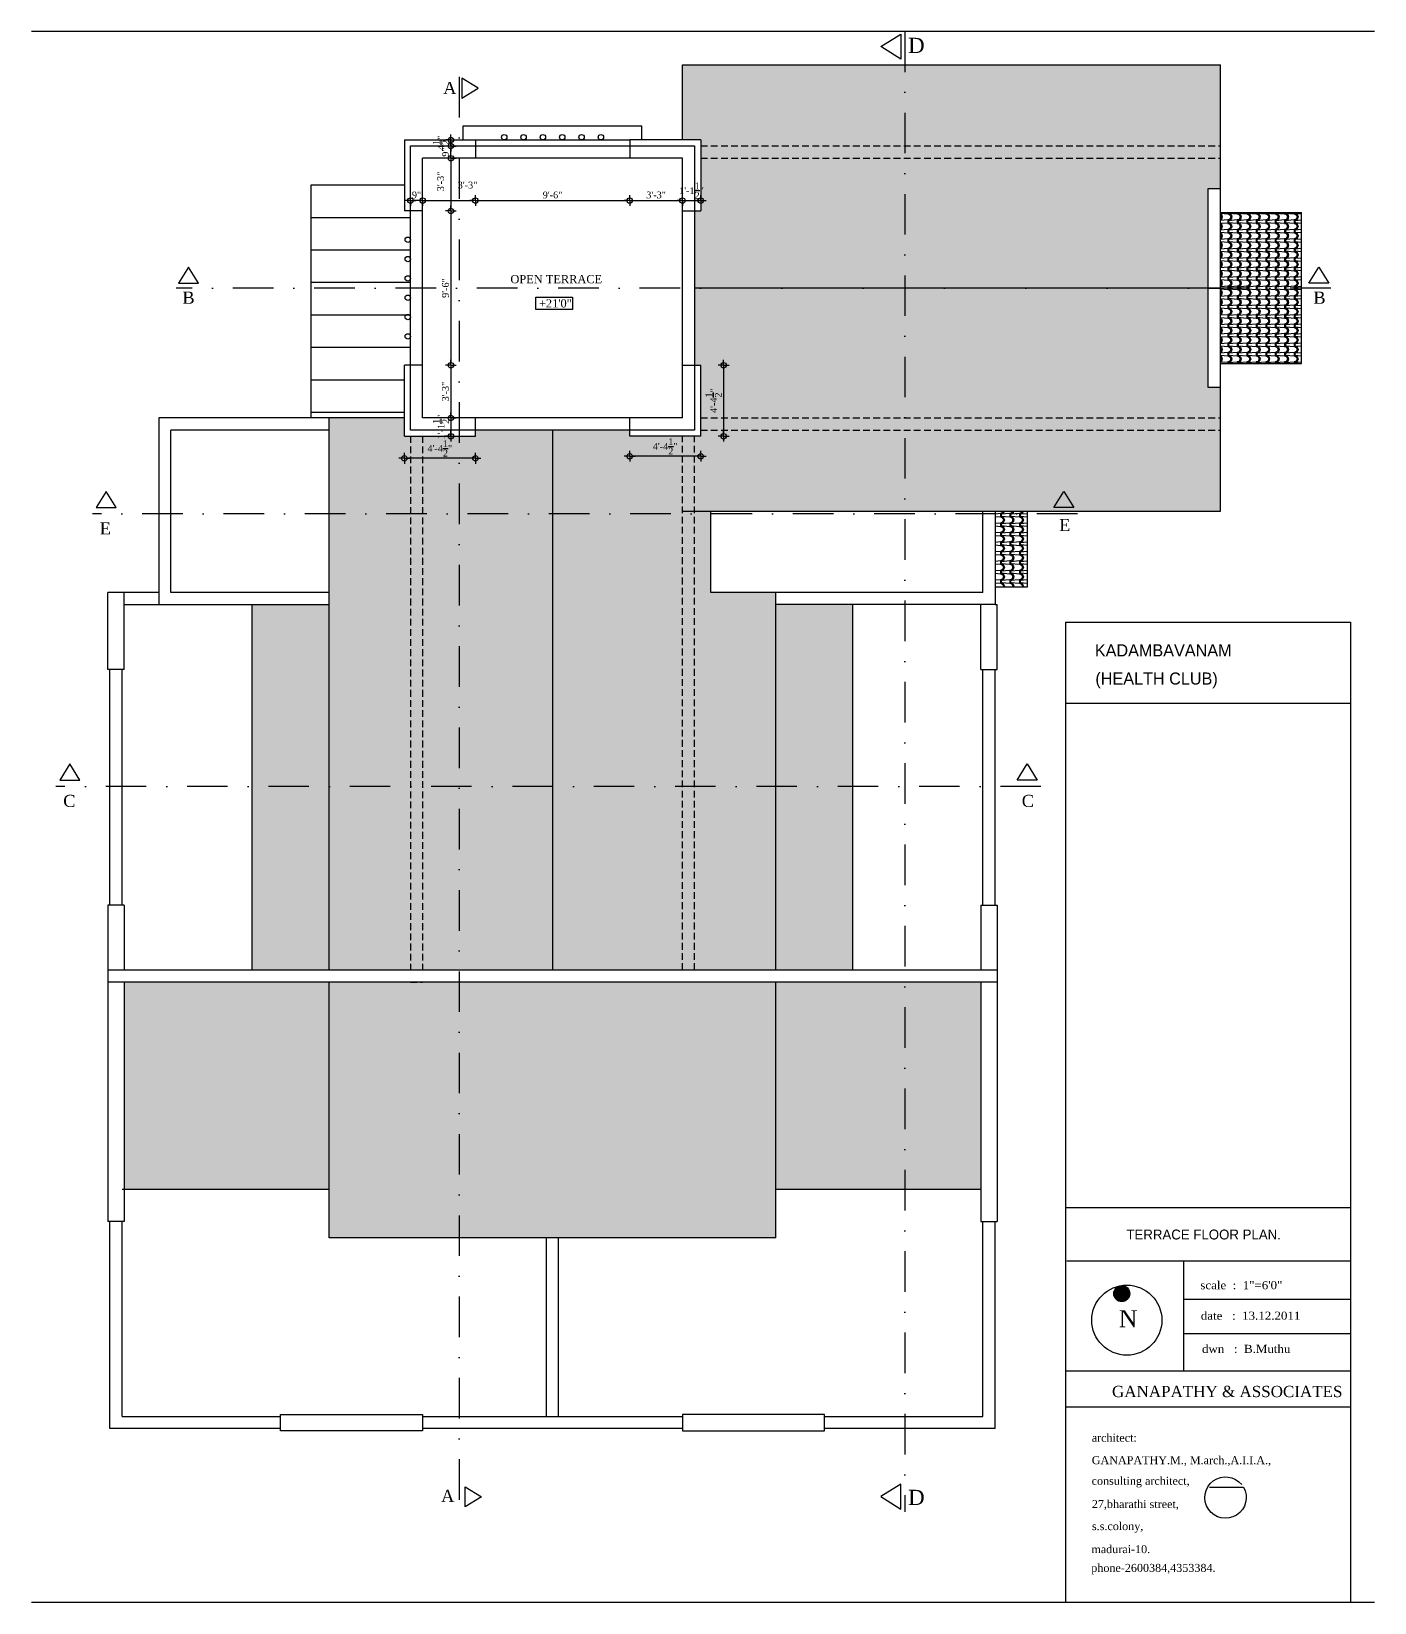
# Model space of a CAD drawing. Extents: x 7848 to 13228, y -2245 to 213.
# Drawn here: x 11094 to 12087, y -2245 to -1083 of the extents above; entities that cross this region are included whole.
import ezdxf

# ---------------------------------------------------------------- set-up
doc = ezdxf.new("R2010")
doc.units = 0
doc.header["$LTSCALE"] = 20
doc.header["$MEASUREMENT"] = 0
doc.header["$PDMODE"] = 34
doc.header["$PDSIZE"] = 5
doc.linetypes.add('DASHDOT', pattern=[1, 0.5, -0.25, 0, -0.25])
doc.linetypes.add('HIDDEN', pattern=[0.375, 0.25, -0.125])
doc.layers.get('0').update_dxf_attribs({"linetype": 'CONTINUOUS'})
doc.layers.get('Defpoints').update_dxf_attribs({"linetype": 'CONTINUOUS'})
for name, color, linetype in [('border', 230, 'CONTINUOUS'), ('BORTEXT', 2, 'CONTINUOUS'), ('DIMLINE', 254, 'CONTINUOUS'), ('Roof lilne', 31, 'CONTINUOUS'), ('Secline', 13, 'CONTINUOUS'), ('text', 2, 'CONTINUOUS'), ('TEXTS', 2, 'CONTINUOUS'), ('Thatti', 21, 'CONTINUOUS'), ('TILE', 22, 'CONTINUOUS'), ('wall', 13, 'CONTINUOUS'), ('WOOD', 7, 'CONTINUOUS')]:
    doc.layers.add(name, color=color, linetype=linetype)
doc.styles.add('STYLE1', font='times_1.ttf', dxfattribs={"width": 0.75, "oblique": 25})
doc.styles.add('style3', font='times_1.ttf')
doc.styles.add('style4', font='boos1_0.ttf')
doc.styles.add('style5', font='times_1.ttf')
doc.dimstyles.new('arch61', dxfattribs={"dimscale": 0, "dimtxt": 5, "dimasz": 2, "dimexe": 0.18, "dimexo": 0.0625, "dimgap": 1.5, "dimtad": 1, "dimzin": 3, "dimdsep": 46, "dimlunit": 4, "dimtxsty": 'style3', "dimblk": 'BLK', "dimcen": 0, "dimse1": 1, "dimse2": 1, "dimclrd": 256, "dimclrt": 3, "dimazin": 0, "dimtfac": 1, "dimtix": 1, "dimtmove": 2, "dimatfit": 3, "dimldrblk": 'NONE', "dimfxl": 0.18, "dimtolj": 1, "dimtzin": 0, "dimlwd": -1, "dimarcsym": 0})
pattern_1 = [(274.9697, (-3751.164, -404.3361), (-6.999939149, 84.0000073606), [6.464304, -155.143247]), (180, (-3750.604, -410.776), (-7, -7), [0.56, -6.44]), (0, (-3757.604, -411.336), (7, 7), [1.96, -5.04]), (90, (-3755.644, -411.336), (-7, 7), [0.7, -6.3]), (270, (-3751.164, -410.636), (7, -7), [0.7, -6.3]), (0, (-3751.164, -411.336), (7, 7), [0.56, -6.44]), (0, (-3757.604, -410.776), (7, 7), [1.4, -5.6]), (85.0303, (-3756.204, -410.7761), (6.999939149, 84.0000073606), [6.464304, -155.143247]), (52.6961, (-3756.204, -410.4261), (-90.999901229, -119.000075192), [1.848056, -182.95725]), (18.4349, (-3755.084, -408.956), (14.00000304, 6.99998882), [1.770874, -20.365065]), (341.5651, (-3753.404, -408.396), (-14.00000304, 6.99998882), [1.770874, -20.365065]), (307.3039, (-3751.724, -408.9561), (90.999901229, -119.000075192), [1.848056, -182.95725]), (20.2249, (-3754.734, -409.4461), (-76.99998085, -28.000058349), [1.417395, -140.321804]), (339.7751, (-3753.404, -408.9561), (76.99998085, -28.000058349), [1.417395, -140.321804]), (307.4054, (-3752.074, -409.4461), (70.000069668, -90.999947255), [1.498063, -148.308475]), (52.5946, (-3755.644, -410.6361), (-70.000069668, -90.999947255), [1.498063, -148.308475])]
pattern_2 = [(184.9697, (-3750.604, -417.7761), (84.0000073606, 6.999939149), [6.464304, -155.143247]), (90, (-3757.044, -418.336), (-7, 7), [0.56, -6.44]), (270, (-3757.604, -411.336), (7, -7), [1.96, -5.04]), (0, (-3757.604, -413.296), (7, 7), [0.7, -6.3]), (180, (-3756.904, -417.776), (-7, -7), [0.7, -6.3]), (270, (-3757.604, -417.776), (7, -7), [0.56, -6.44]), (270, (-3757.044, -411.336), (7, -7), [1.4, -5.6]), (355.0303, (-3757.044, -412.7361), (84.0000073606, -6.999939149), [6.464304, -155.143247]), (322.6961, (-3756.694, -412.7361), (-119.000075192, 90.999901229), [1.848056, -182.95725]), (288.4349, (-3755.224, -413.856), (6.99998882, -14.00000304), [1.770874, -20.365065]), (251.5651, (-3754.664, -415.536), (6.99998882, 14.00000304), [1.770874, -20.365065]), (217.3039, (-3755.224, -417.2161), (-119.000075192, -90.999901229), [1.848056, -182.95725]), (290.2249, (-3755.714, -414.2061), (-28.000058349, 76.99998085), [1.417395, -140.321804]), (249.7751, (-3755.224, -415.5361), (-28.000058349, -76.99998085), [1.417395, -140.321804]), (217.4054, (-3755.714, -416.8661), (-90.999947255, -70.000069668), [1.498063, -148.308475]), (322.5946, (-3756.904, -413.2961), (-90.999947255, 70.000069668), [1.498063, -148.308475])]

# ---------------------------------------------------------------- blocks, each defined once
blk = doc.blocks.new('*U43')
at = {"layer": 'TEXTS'}
blk.add_hatch(color=256, dxfattribs=at).paths.add_polyline_path([(-6.72, 12.42, 1), (1.52, 12.42, 1)])
for centre, radius in [((0, -1.24), 18.04), ((-2.6, 12.42), 4.12)]:
    blk.add_circle(centre, radius, dxfattribs=at)
at = {"layer": 'TEXTS', "style": 'STYLE1'}
blk.add_text('N', height=8.8, dxfattribs=at).set_placement((-4.08, -4.91))
blk = doc.blocks.new('BLK')
for q in [(-2, 0), (0, 2), (0, -2), (2, 0)]:
    blk.add_line((0, 0), q)
blk.add_circle((0, 0), 1)
blk = doc.blocks.new('*D379')
at = {"layer": 'Defpoints', "color": 0}
for p in [(11422.5, -1177.1), (11536.5, -1177.1), (11536.5, -1208.4)]:
    blk.add_point(p, dxfattribs=at)
at = {"layer": 'DIMLINE'}
blk.add_line((11424.5, -1208.4), (11534.5, -1208.4), dxfattribs=at)
at = {"layer": 'DIMLINE', "xscale": 2, "yscale": 2, "zscale": 2, "rotation": 180}
blk.add_blockref('BLK', (11422.5, -1208.4), dxfattribs=at)
at = {"layer": 'DIMLINE', "xscale": 2, "yscale": 2, "zscale": 2}
blk.add_blockref('BLK', (11536.5, -1208.4), dxfattribs=at)
at = {"layer": 'DIMLINE', "color": 3, "insert": (11479.5, -1204.3), "char_height": 5, "attachment_point": 5, "style": 'style3'}
blk.add_mtext('\\A1;9\'-6"', dxfattribs=at)
blk = doc.blocks.new('_None')
blk = doc.blocks.new('*D380')
at = {"layer": 'Defpoints', "color": 0}
for p in [(11536.5, -1181.6), (11575.5, -1181.6), (11575.5, -1208.4)]:
    blk.add_point(p, dxfattribs=at)
at = {"layer": 'DIMLINE'}
blk.add_line((11538.5, -1208.4), (11573.5, -1208.4), dxfattribs=at)
at = {"layer": 'DIMLINE', "xscale": 2, "yscale": 2, "zscale": 2, "rotation": 180}
blk.add_blockref('BLK', (11536.5, -1208.4), dxfattribs=at)
at = {"layer": 'DIMLINE', "xscale": 2, "yscale": 2, "zscale": 2}
blk.add_blockref('BLK', (11575.5, -1208.4), dxfattribs=at)
at = {"layer": 'DIMLINE', "color": 3, "insert": (11556, -1204.3), "char_height": 5, "attachment_point": 5, "style": 'style3'}
blk.add_mtext('\\A1;3\'-3"', dxfattribs=at)
blk = doc.blocks.new('*D381')
at = {"layer": 'Defpoints', "color": 0}
for p in [(11575.5, -1216.1), (11589, -1208.4), (11589, -1216.1)]:
    blk.add_point(p, dxfattribs=at)
at = {"layer": 'DIMLINE'}
for p, q in [((11573.5, -1208.4), (11571.5, -1208.4)), ((11575.5, -1208.4), (11589, -1208.4)), ((11591, -1208.4), (11593, -1208.4))]:
    blk.add_line(p, q, dxfattribs=at)
at = {"layer": 'DIMLINE', "xscale": 2, "yscale": 2, "zscale": 2}
blk.add_blockref('BLK', (11575.5, -1208.4), dxfattribs=at)
at = {"layer": 'DIMLINE', "xscale": 2, "yscale": 2, "zscale": 2, "rotation": 180}
blk.add_blockref('BLK', (11589, -1208.4), dxfattribs=at)
at = {"layer": 'DIMLINE', "color": 3, "insert": (11582.2, -1201.1), "char_height": 5, "attachment_point": 5, "style": 'style3'}
blk.add_mtext('\\A1;1\'-1{\\H1.000000x;\\S1/2;}"', dxfattribs=at)
blk = doc.blocks.new('*D382')
at = {"layer": 'Defpoints', "color": 0}
for p in [(11383.5, -1181.6), (11422.5, -1181.6), (11422.5, -1208.4)]:
    blk.add_point(p, dxfattribs=at)
at = {"layer": 'DIMLINE'}
blk.add_line((11385.5, -1208.4), (11420.5, -1208.4), dxfattribs=at)
at = {"layer": 'DIMLINE', "xscale": 2, "yscale": 2, "zscale": 2, "rotation": 180}
blk.add_blockref('BLK', (11383.5, -1208.4), dxfattribs=at)
at = {"layer": 'DIMLINE', "xscale": 2, "yscale": 2, "zscale": 2}
blk.add_blockref('BLK', (11422.5, -1208.4), dxfattribs=at)
at = {"layer": 'DIMLINE', "color": 3, "insert": (11416.7, -1197), "char_height": 5, "attachment_point": 5, "style": 'style3'}
blk.add_mtext('\\A1;3\'-3"', dxfattribs=at)
blk = doc.blocks.new('*D383')
at = {"layer": 'Defpoints', "color": 0}
for p in [(11374.5, -1208.4), (11374.5, -1216.1), (11383.5, -1216.1)]:
    blk.add_point(p, dxfattribs=at)
at = {"layer": 'DIMLINE'}
blk.add_line((11381.5, -1208.4), (11376.5, -1208.4), dxfattribs=at)
at = {"layer": 'DIMLINE', "xscale": 2, "yscale": 2, "zscale": 2, "rotation": 180}
blk.add_blockref('BLK', (11374.5, -1208.4), dxfattribs=at)
at = {"layer": 'DIMLINE', "xscale": 2, "yscale": 2, "zscale": 2}
blk.add_blockref('BLK', (11383.5, -1208.4), dxfattribs=at)
at = {"layer": 'DIMLINE', "color": 3, "insert": (11379, -1204.3), "char_height": 5, "attachment_point": 5, "style": 'style3'}
blk.add_mtext('\\A1;9"', dxfattribs=at)
blk = doc.blocks.new('*D384')
at = {"layer": 'Defpoints', "color": 0}
for p in [(11404.4, -1168.1), (11422.5, -1168.1), (11422.5, -1177.1)]:
    blk.add_point(p, dxfattribs=at)
at = {"layer": 'DIMLINE'}
blk.add_line((11404.4, -1175.1), (11404.4, -1170.1), dxfattribs=at)
at = {"layer": 'DIMLINE', "xscale": 2, "yscale": 2, "zscale": 2}
for p, rotation in [((11404.4, -1168.1), 90), ((11404.4, -1177.1), 270)]:
    blk.add_blockref('BLK', p, dxfattribs=dict(at, rotation=rotation))
at = {"layer": 'DIMLINE', "color": 3, "insert": (11400.4, -1172.6), "char_height": 5, "attachment_point": 5, "rotation": 90, "style": 'style3'}
blk.add_mtext('\\A1;9"', dxfattribs=at)
blk = doc.blocks.new('*D385')
at = {"layer": 'Defpoints', "color": 0}
for p in [(11388, -1177.1), (11388, -1216.1), (11404.4, -1216.1)]:
    blk.add_point(p, dxfattribs=at)
at = {"layer": 'DIMLINE'}
blk.add_line((11404.4, -1179.1), (11404.4, -1214.1), dxfattribs=at)
at = {"layer": 'DIMLINE', "xscale": 2, "yscale": 2, "zscale": 2}
for p, rotation in [((11404.4, -1177.1), 90), ((11404.4, -1216.1), 270)]:
    blk.add_blockref('BLK', p, dxfattribs=dict(at, rotation=rotation))
at = {"layer": 'DIMLINE', "color": 3, "insert": (11396.8, -1194.3), "char_height": 5, "attachment_point": 5, "rotation": 90, "style": 'style3'}
blk.add_mtext('\\A1;3\'-3"', dxfattribs=at)
blk = doc.blocks.new('*D386')
at = {"layer": 'Defpoints', "color": 0}
for p in [(11383.5, -1216.1), (11383.5, -1330.1), (11404.4, -1330.1)]:
    blk.add_point(p, dxfattribs=at)
at = {"layer": 'DIMLINE'}
blk.add_line((11404.4, -1218.1), (11404.4, -1328.1), dxfattribs=at)
at = {"layer": 'DIMLINE', "xscale": 2, "yscale": 2, "zscale": 2}
for p, rotation in [((11404.4, -1216.1), 90), ((11404.4, -1330.1), 270)]:
    blk.add_blockref('BLK', p, dxfattribs=dict(at, rotation=rotation))
at = {"layer": 'DIMLINE', "color": 3, "insert": (11400.4, -1273.1), "char_height": 5, "attachment_point": 5, "rotation": 90, "style": 'style3'}
blk.add_mtext('\\A1;9\'-6"', dxfattribs=at)
blk = doc.blocks.new('*D387')
at = {"layer": 'Defpoints', "color": 0}
for p in [(11388, -1330.1), (11388, -1369.1), (11404.4, -1369.1)]:
    blk.add_point(p, dxfattribs=at)
at = {"layer": 'DIMLINE'}
blk.add_line((11404.4, -1332.1), (11404.4, -1367.1), dxfattribs=at)
at = {"layer": 'DIMLINE', "xscale": 2, "yscale": 2, "zscale": 2}
for p, rotation in [((11404.4, -1330.1), 90), ((11404.4, -1369.1), 270)]:
    blk.add_blockref('BLK', p, dxfattribs=dict(at, rotation=rotation))
at = {"layer": 'DIMLINE', "color": 3, "insert": (11400.4, -1349.6), "char_height": 5, "attachment_point": 5, "rotation": 90, "style": 'style3'}
blk.add_mtext('\\A1;3\'-3"', dxfattribs=at)
blk = doc.blocks.new('*D388')
at = {"layer": 'Defpoints', "color": 0}
for p in [(11422.5, -1369.1), (11404.4, -1382.6), (11422.5, -1382.6)]:
    blk.add_point(p, dxfattribs=at)
at = {"layer": 'DIMLINE'}
for p, q in [((11404.4, -1367.1), (11404.4, -1365.1)), ((11404.4, -1369.1), (11404.4, -1382.6)), ((11404.4, -1384.6), (11404.4, -1386.6))]:
    blk.add_line(p, q, dxfattribs=at)
at = {"layer": 'DIMLINE', "xscale": 2, "yscale": 2, "zscale": 2}
for p, rotation in [((11404.4, -1369.1), 270), ((11404.4, -1382.6), 90)]:
    blk.add_blockref('BLK', p, dxfattribs=dict(at, rotation=rotation))
at = {"layer": 'DIMLINE', "color": 3, "insert": (11397.1, -1375.8), "char_height": 5, "attachment_point": 5, "rotation": 90, "style": 'style3'}
blk.add_mtext('\\A1;1\'-1{\\H1.000000x;\\S1/2;}"', dxfattribs=at)
blk = doc.blocks.new('*D389')
at = {"layer": 'Defpoints', "color": 0}
for p in [(11589, -1330.1), (11589, -1382.6), (11605.9, -1382.6)]:
    blk.add_point(p, dxfattribs=at)
at = {"layer": 'DIMLINE'}
blk.add_line((11605.9, -1332.1), (11605.9, -1380.6), dxfattribs=at)
at = {"layer": 'DIMLINE', "xscale": 2, "yscale": 2, "zscale": 2}
for p, rotation in [((11605.9, -1330.1), 90), ((11605.9, -1382.6), 270)]:
    blk.add_blockref('BLK', p, dxfattribs=dict(at, rotation=rotation))
at = {"layer": 'DIMLINE', "color": 3, "insert": (11598.5, -1356.3), "char_height": 5, "attachment_point": 5, "rotation": 90, "style": 'style3'}
blk.add_mtext('\\A1;4\'-4{\\H1.000000x;\\S1/2;}"', dxfattribs=at)
blk = doc.blocks.new('*D390')
at = {"layer": 'Defpoints', "color": 0}
for p in [(11536.5, -1382.6), (11589, -1382.6), (11536.5, -1397.4)]:
    blk.add_point(p, dxfattribs=at)
at = {"layer": 'DIMLINE'}
blk.add_line((11587, -1397.4), (11538.5, -1397.4), dxfattribs=at)
at = {"layer": 'DIMLINE', "xscale": 2, "yscale": 2, "zscale": 2, "rotation": 180}
blk.add_blockref('BLK', (11536.5, -1397.4), dxfattribs=at)
at = {"layer": 'DIMLINE', "xscale": 2, "yscale": 2, "zscale": 2}
blk.add_blockref('BLK', (11589, -1397.4), dxfattribs=at)
at = {"layer": 'DIMLINE', "color": 3, "insert": (11562.7, -1390.1), "char_height": 5, "attachment_point": 5, "style": 'style3'}
blk.add_mtext('\\A1;4\'-4{\\H1.000000x;\\S1/2;}"', dxfattribs=at)
blk = doc.blocks.new('*D391')
at = {"layer": 'Defpoints', "color": 0}
for p in [(11370, -1382.6), (11422.5, -1382.6), (11370, -1398.9)]:
    blk.add_point(p, dxfattribs=at)
at = {"layer": 'DIMLINE'}
blk.add_line((11420.5, -1398.9), (11372, -1398.9), dxfattribs=at)
at = {"layer": 'DIMLINE', "xscale": 2, "yscale": 2, "zscale": 2, "rotation": 180}
blk.add_blockref('BLK', (11370, -1398.9), dxfattribs=at)
at = {"layer": 'DIMLINE', "xscale": 2, "yscale": 2, "zscale": 2}
blk.add_blockref('BLK', (11422.5, -1398.9), dxfattribs=at)
at = {"layer": 'DIMLINE', "color": 3, "insert": (11396.2, -1391.6), "char_height": 5, "attachment_point": 5, "style": 'style3'}
blk.add_mtext('\\A1;4\'-4{\\H1.000000x;\\S1/2;}"', dxfattribs=at)
blk = doc.blocks.new('*D434')
at = {"layer": 'Defpoints', "color": 0}
for p in [(11404.4, -1163.6), (11422.5, -1163.6), (11422.5, -1168.1)]:
    blk.add_point(p, dxfattribs=at)
at = {"layer": 'DIMLINE'}
for p, q in [((11404.4, -1161.6), (11404.4, -1159.6)), ((11404.4, -1168.1), (11404.4, -1163.6)), ((11404.4, -1170.1), (11404.4, -1172.1))]:
    blk.add_line(p, q, dxfattribs=at)
at = {"layer": 'DIMLINE', "xscale": 2, "yscale": 2, "zscale": 2}
for p, rotation in [((11404.4, -1163.6), 270), ((11404.4, -1168.1), 90)]:
    blk.add_blockref('BLK', p, dxfattribs=dict(at, rotation=rotation))
at = {"layer": 'DIMLINE', "color": 3, "insert": (11397.1, -1165.8), "char_height": 5, "attachment_point": 5, "rotation": 90, "style": 'style3'}
blk.add_mtext('\\A1;4{\\H1.000000x;\\S1/2;}"', dxfattribs=at)

msp = doc.modelspace()

# ---------------------------------------------------------------- hatches: boundary and pattern name
at = {"layer": 'Thatti'}
h = msp.add_hatch(dxfattribs=at)
h.set_pattern_fill('SPANTILE', color=8, scale=7, style=0)
h.set_pattern_definition(pattern_1)
h.paths.add_polyline_path([(11162.996, -1786.087), (11162.996, -1939.087), (11314.496, -1939.087), (11314.496, -1786.087)])
h = msp.add_hatch(dxfattribs=at)
h.set_pattern_fill('SPANTILE', color=8, scale=7, style=0)
h.set_pattern_definition(pattern_1)
h.paths.add_polyline_path([(11795.996, -1939.087), (11795.996, -1786.087), (11644.496, -1786.087), (11644.496, -1939.087)])
at = {"layer": 'TILE'}
h = msp.add_hatch(dxfattribs=at)
h.set_pattern_fill('SPANTILE', color=256, scale=7, style=0)
h.set_pattern_definition([(85.0303, (-4891.20382, -679.3539), (-6.999939149, -84.0000073606), [6.464304, -155.143247]), (180, (-4890.644, -672.914), (-7, 7), [0.56, -6.44]), (0, (-4897.644, -672.354), (7, -7), [1.96, -5.04]), (270, (-4895.684, -672.354), (-7, -7), [0.7, -6.3]), (90, (-4891.204, -673.054), (7, 7), [0.7, -6.3]), (0, (-4891.204, -672.354), (7, -7), [0.56, -6.44]), (0, (-4897.644, -672.914), (7, -7), [1.4, -5.6]), (274.9697, (-4896.24382, -672.9139), (6.999939149, -84.0000073606), [6.464304, -155.143247]), (307.3039, (-4896.24382, -673.2639), (-90.999901229, 119.000075192), [1.848056, -182.95725]), (341.5651, (-4895.1238, -674.7339), (14.00000304, -6.99998882), [1.770874, -20.365065]), (18.4349, (-4893.4438, -675.2939), (-14.00000304, -6.99998882), [1.770874, -20.365065]), (52.6961, (-4891.76382, -674.7339), (90.999901229, 119.000075192), [1.848056, -182.95725]), (339.7751, (-4894.77382, -674.2439), (-76.99998085, 28.000058349), [1.417395, -140.321804]), (20.2249, (-4893.44382, -674.7339), (76.99998085, 28.000058349), [1.417395, -140.321804]), (52.5946, (-4892.11382, -674.2439), (70.000069668, 90.999947255), [1.498063, -148.308475]), (307.4054, (-4895.68382, -673.0539), (-70.000069668, 90.999947255), [1.498063, -148.308475])])
h.paths.add_polyline_path([(11972.996, -1108.087), (11972.996, -1199.587), (11963.996, -1199.587), (11963.996, -1273.087), (11584.496, -1273.087), (11584.496, -1216.087), (11588.996, -1216.087), (11588.996, -1163.587), (11575.496, -1163.587), (11575.496, -1108.087)])
h = msp.add_hatch(dxfattribs=at)
h.set_pattern_fill('SPANTILE', color=8, scale=7, style=0)
h.set_pattern_definition(pattern_2)
h.paths.add_polyline_path([(12032.996, -1217.337), (11972.996, -1217.337), (11972.996, -1328.837), (12032.996, -1328.837)])
h = msp.add_hatch(dxfattribs=at)
h.set_pattern_fill('SPANTILE', color=256, scale=7, style=0)
h.set_pattern_definition([(274.9697, (-4891.20382, -1866.8196), (-6.999939149, 84.0000073606), [6.464304, -155.143247]), (180, (-4890.644, -1873.2596), (-7, -7), [0.56, -6.44]), (0, (-4897.644, -1873.8196), (7, 7), [1.96, -5.04]), (90, (-4895.684, -1873.8196), (-7, 7), [0.7, -6.3]), (270, (-4891.204, -1873.1196), (7, -7), [0.7, -6.3]), (0, (-4891.204, -1873.8196), (7, 7), [0.56, -6.44]), (0, (-4897.644, -1873.2596), (7, 7), [1.4, -5.6]), (85.0303, (-4896.24382, -1873.2596), (6.999939149, 84.0000073606), [6.464304, -155.143247]), (52.6961, (-4896.24382, -1872.9096), (-90.999901229, -119.000075192), [1.848056, -182.95725]), (18.4349, (-4895.1238, -1871.4396), (14.00000304, 6.99998882), [1.770874, -20.365065]), (341.5651, (-4893.4438, -1870.8796), (-14.00000304, 6.99998882), [1.770874, -20.365065]), (307.3039, (-4891.76382, -1871.4396), (90.999901229, -119.000075192), [1.848056, -182.95725]), (20.2249, (-4894.77382, -1871.9296), (-76.99998085, -28.000058349), [1.417395, -140.321804]), (339.7751, (-4893.44382, -1871.4396), (76.99998085, -28.000058349), [1.417395, -140.321804]), (307.4054, (-4892.11382, -1871.9296), (70.000069668, -90.999947255), [1.498063, -148.308475]), (52.5946, (-4895.68382, -1873.1196), (-70.000069668, -90.999947255), [1.498063, -148.308475])])
h.paths.add_polyline_path([(11972.996, -1438.087), (11972.996, -1346.587), (11963.996, -1346.587), (11963.996, -1273.087), (11584.496, -1273.087), (11584.496, -1330.087), (11588.996, -1330.087), (11588.996, -1382.587), (11575.496, -1382.587), (11575.496, -1438.087)])
h = msp.add_hatch(dxfattribs=at)
h.set_pattern_fill('SPANTILE', color=256, scale=7, angle=270, style=0)
h.set_pattern_definition([(184.9697, (-4872.47098, -417.7761), (84.0000073606, 6.999939149), [6.464304, -155.143247]), (90, (-4878.911, -418.336), (-7, 7), [0.56, -6.44]), (270, (-4879.471, -411.336), (7, -7), [1.96, -5.04]), (0, (-4879.471, -413.296), (7, 7), [0.7, -6.3]), (180, (-4878.771, -417.776), (-7, -7), [0.7, -6.3]), (270, (-4879.471, -417.776), (7, -7), [0.56, -6.44]), (270, (-4878.911, -411.336), (7, -7), [1.4, -5.6]), (355.0303, (-4878.91098, -412.7361), (84.0000073606, -6.999939149), [6.464304, -155.143247]), (322.6961, (-4878.56098, -412.7361), (-119.000075192, 90.999901229), [1.848056, -182.95725]), (288.4349, (-4877.091, -413.856), (6.99998882, -14.00000304), [1.770874, -20.365065]), (251.5651, (-4876.531, -415.536), (6.99998882, 14.00000304), [1.770874, -20.365065]), (217.3039, (-4877.09098, -417.2161), (-119.000075192, -90.999901229), [1.848056, -182.95725]), (290.2249, (-4877.58098, -414.2061), (-28.000058349, 76.99998085), [1.417395, -140.321804]), (249.7751, (-4877.09098, -415.5361), (-28.000058349, -76.99998085), [1.417395, -140.321804]), (217.4054, (-4877.58098, -416.8661), (-90.999947255, -70.000069668), [1.498063, -148.308475]), (322.5946, (-4878.77098, -413.2961), (-90.999947255, 70.000069668), [1.498063, -148.308475])])
h.paths.add_polyline_path([(11422.496, -1378.087), (11422.496, -1382.587), (11369.996, -1382.587), (11369.996, -1369.087), (11314.496, -1369.087), (11314.496, -1777.087), (11479.496, -1777.087), (11479.496, -1378.087)])
h = msp.add_hatch(dxfattribs=at)
h.set_pattern_fill('SPANTILE', color=256, scale=7, angle=270, style=0)
h.set_pattern_definition([(355.0303, (27831.46344, -417.7761), (-84.0000073606, 6.999939149), [6.464304, -155.143247]), (90, (27837.9034, -418.336), (7, 7), [0.56, -6.44]), (270, (27838.4634, -411.336), (-7, -7), [1.96, -5.04]), (180, (27838.4634, -413.296), (-7, 7), [0.7, -6.3]), (7e-15, (27837.7634, -417.776), (7, -7), [0.7, -6.3]), (270, (27838.4634, -417.776), (-7, -7), [0.56, -6.44]), (270, (27837.9034, -411.336), (-7, -7), [1.4, -5.6]), (184.9697, (27837.90344, -412.7361), (-84.0000073606, -6.999939149), [6.464304, -155.143247]), (217.3039, (27837.55344, -412.7361), (119.000075192, 90.999901229), [1.848056, -182.95725]), (251.5651, (27836.0834, -413.856), (-6.99998882, -14.00000304), [1.770874, -20.365065]), (288.4349, (27835.5234, -415.536), (-6.99998882, 14.00000304), [1.770874, -20.365065]), (322.6961, (27836.08344, -417.2161), (119.000075192, -90.999901229), [1.848056, -182.95725]), (249.7751, (27836.57344, -414.2061), (28.000058349, 76.99998085), [1.417395, -140.321804]), (290.2249, (27836.08344, -415.5361), (28.000058349, -76.99998085), [1.417395, -140.321804]), (322.5946, (27836.57344, -416.8661), (90.999947255, -70.000069668), [1.498063, -148.308475]), (217.4054, (27837.76344, -413.2961), (90.999947255, 70.000069668), [1.498063, -148.308475])])
h.paths.add_polyline_path([(11575.496, -1382.587), (11536.496, -1382.587), (11536.496, -1378.087), (11479.496, -1378.087), (11479.496, -1777.087), (11644.496, -1777.087), (11644.496, -1498.087), (11596.496, -1498.087), (11596.496, -1438.087), (11575.496, -1438.087)])
h = msp.add_hatch(dxfattribs=at)
h.set_pattern_fill('SPANTILE', color=8, scale=7, style=0)
h.set_pattern_definition(pattern_2)
h.paths.add_polyline_path([(11806.496, -1478.837), (11806.496, -1493.837), (11830.496, -1493.837), (11830.496, -1438.087), (11806.496, -1438.087)])
h = msp.add_hatch(dxfattribs=at)
h.set_pattern_fill('SPANTILE', color=8, scale=7, style=0)
h.set_pattern_definition([(355.0303, (21686.09723, -2320.1941), (-84.000007361, 6.999939149), [6.464304, -155.143247]), (90, (21692.537, -2320.754), (7, 7), [0.56, -6.44]), (270, (21693.097, -2313.754), (-7, -7), [1.96, -5.04]), (180, (21693.097, -2315.714), (-7, 7), [0.7, -6.3]), (7e-15, (21692.397, -2320.194), (7, -7), [0.7, -6.3]), (270, (21693.097, -2320.194), (-7, -7), [0.56, -6.44]), (270, (21692.537, -2313.754), (-7, -7), [1.4, -5.6]), (184.9697, (21692.53723, -2315.1541), (-84.000007361, -6.999939149), [6.464304, -155.143247]), (217.3039, (21692.18723, -2315.1541), (119.000075192, 90.999901229), [1.848056, -182.95725]), (251.5651, (21690.7172, -2316.274), (-6.9999888, -14.00000304), [1.770874, -20.365065]), (288.4349, (21690.1572, -2317.954), (-6.9999888, 14.00000304), [1.770874, -20.365065]), (322.6961, (21690.71723, -2319.6341), (119.000075192, -90.999901229), [1.848056, -182.95725]), (249.7751, (21691.20723, -2316.6241), (28.000058349, 76.99998085), [1.417395, -140.321804]), (290.2249, (21690.71723, -2317.9541), (28.000058349, -76.99998085), [1.417395, -140.321804]), (322.5946, (21691.20723, -2319.2841), (90.999947255, -70.000069668), [1.498063, -148.308475]), (217.4054, (21692.39723, -2315.7141), (90.999947255, 70.000069668), [1.498063, -148.308475])])
h.paths.add_polyline_path([(11314.496, -1777.087), (11314.496, -1507.087), (11257.496, -1507.087), (11257.496, -1777.087)])
h = msp.add_hatch(dxfattribs=at)
h.set_pattern_fill('SPANTILE', color=8, scale=7, style=0)
h.set_pattern_definition([(184.9697, (1272.89523, -2320.1941), (84.000007361, 6.999939149), [6.464304, -155.143247]), (90, (1266.455, -2320.754), (-7, 7), [0.56, -6.44]), (270, (1265.895, -2313.754), (7, -7), [1.96, -5.04]), (0, (1265.895, -2315.714), (7, 7), [0.7, -6.3]), (180, (1266.595, -2320.194), (-7, -7), [0.7, -6.3]), (270, (1265.895, -2320.194), (7, -7), [0.56, -6.44]), (270, (1266.455, -2313.754), (7, -7), [1.4, -5.6]), (355.0303, (1266.45523, -2315.1541), (84.000007361, -6.999939149), [6.464304, -155.143247]), (322.6961, (1266.80523, -2315.1541), (-119.000075192, 90.999901229), [1.848056, -182.95725]), (288.4349, (1268.2752, -2316.274), (6.9999888, -14.00000304), [1.770874, -20.365065]), (251.5651, (1268.8352, -2317.954), (6.9999888, 14.00000304), [1.770874, -20.365065]), (217.3039, (1268.27523, -2319.6341), (-119.000075192, -90.999901229), [1.848056, -182.95725]), (290.2249, (1267.78523, -2316.6241), (-28.000058349, 76.99998085), [1.417395, -140.321804]), (249.7751, (1268.27523, -2317.9541), (-28.000058349, -76.99998085), [1.417395, -140.321804]), (217.4054, (1267.78523, -2319.2841), (-90.999947255, -70.000069668), [1.498063, -148.308475]), (322.5946, (1266.59523, -2315.7141), (-90.999947255, 70.000069668), [1.498063, -148.308475])])
h.paths.add_polyline_path([(11644.496, -1507.087), (11644.496, -1777.087), (11701.496, -1777.087), (11701.496, -1507.087)])
h = msp.add_hatch(dxfattribs=at)
h.set_pattern_fill('SPANTILE', color=256, scale=7, style=0)
h.set_pattern_definition([(274.9697, (-4873.03098, -404.3361), (-6.999939149, 84.0000073606), [6.464304, -155.143247]), (180, (-4872.471, -410.776), (-7, -7), [0.56, -6.44]), (0, (-4879.471, -411.336), (7, 7), [1.96, -5.04]), (90, (-4877.511, -411.336), (-7, 7), [0.7, -6.3]), (270, (-4873.031, -410.636), (7, -7), [0.7, -6.3]), (0, (-4873.031, -411.336), (7, 7), [0.56, -6.44]), (0, (-4879.471, -410.776), (7, 7), [1.4, -5.6]), (85.0303, (-4878.07098, -410.7761), (6.999939149, 84.0000073606), [6.464304, -155.143247]), (52.6961, (-4878.07098, -410.4261), (-90.999901229, -119.000075192), [1.848056, -182.95725]), (18.4349, (-4876.951, -408.956), (14.00000304, 6.99998882), [1.770874, -20.365065]), (341.5651, (-4875.271, -408.396), (-14.00000304, 6.99998882), [1.770874, -20.365065]), (307.3039, (-4873.59098, -408.9561), (90.999901229, -119.000075192), [1.848056, -182.95725]), (20.2249, (-4876.60098, -409.4461), (-76.99998085, -28.000058349), [1.417395, -140.321804]), (339.7751, (-4875.27098, -408.9561), (76.99998085, -28.000058349), [1.417395, -140.321804]), (307.4054, (-4873.94098, -409.4461), (70.000069668, -90.999947255), [1.498063, -148.308475]), (52.5946, (-4877.51098, -410.6361), (-70.000069668, -90.999947255), [1.498063, -148.308475])])
h.paths.add_polyline_path([(11314.496, -1786.087), (11314.496, -1974.962), (11644.496, -1974.962), (11644.496, -1786.087)])

# ---------------------------------------------------------------- linework, layer by layer
for p, q in [((11413.496, -1153.087), (11545.496, -1153.087)), ((11413.496, -1163.587), (11413.496, -1153.087)), ((11545.496, -1163.587), (11545.496, -1153.087))]:
    msp.add_line(p, q)
at = {"color": 8}
for p, q in [((11422.496, -1163.587), (11536.496, -1163.587)), ((11369.996, -1197.087), (11300.996, -1197.087)), ((11300.996, -1197.087), (11300.996, -1369.087)), ((11374.496, -1221.087), (11300.996, -1221.087)), ((11374.496, -1245.087), (11300.996, -1245.087)), ((11374.496, -1269.087), (11300.996, -1269.087)), ((11374.496, -1293.087), (11300.996, -1293.087)), ((11374.496, -1317.087), (11300.996, -1317.087)), ((11369.996, -1341.087), (11300.996, -1341.087)), ((11369.996, -1365.087), (11300.996, -1365.087))]:
    msp.add_line(p, q, dxfattribs=at)
at = {"layer": 'border'}
for p, q in [((12086.901, -1083.414), (11094.451, -1083.414)), ((12086.901, -2244.633), (11094.451, -2244.633))]:
    msp.add_line(p, q, dxfattribs=at)
at = {"layer": 'border', "color": 13}
for p, q in [((11858.617, -1520.093), (11858.617, -2244.633)), ((11858.617, -1520.093), (12069.151, -1520.093)), ((12069.151, -1520.093), (12069.151, -2244.633)), ((11858.617, -1579.93), (12069.151, -1579.93)), ((11858.617, -1952.575), (12069.151, -1952.575)), ((11859.575, -1992.086), (12069.151, -1992.086))]:
    msp.add_line(p, q, dxfattribs=at)
at = {"layer": 'BORTEXT', "color": 13}
for p, q in [((11945.623, -1992.086), (11945.623, -2073.235)), ((11945.623, -2020.302), (12069.151, -2020.302)), ((11945.623, -2045.862), (12069.151, -2045.862))]:
    msp.add_line(p, q, dxfattribs=at)
at = {"layer": 'BORTEXT', "color": 2}
msp.add_lwpolyline([(11964.944, -2159.364), (11990.019, -2159.364, -26.38430378), (11988.711, -2157.449)], format="xyb", dxfattribs=at)
at = {"layer": 'Roof lilne'}
for p, q in [((11575.496, -1108.087), (11972.996, -1108.087)), ((11575.496, -1163.587), (11575.496, -1108.087)), ((11972.996, -1199.587), (11972.996, -1108.087)), ((11972.996, -1217.337), (12032.996, -1217.337)), ((12032.996, -1328.837), (12032.996, -1217.337)), ((11963.996, -1273.087), (11584.496, -1273.087)), ((11972.996, -1328.837), (12032.996, -1328.837)), ((11972.996, -1438.087), (11972.996, -1346.587)), ((11369.996, -1369.087), (11314.496, -1369.087)), ((11369.996, -1369.087), (11314.496, -1369.087)), ((11314.496, -1777.087), (11314.496, -1369.087)), ((11479.496, -1378.087), (11479.496, -1777.087)), ((11575.496, -1438.087), (11972.996, -1438.087)), ((11596.496, -1498.087), (11596.496, -1438.087)), ((11830.496, -1493.837), (11830.496, -1438.087)), ((11806.496, -1493.837), (11830.496, -1493.837)), ((11257.496, -1777.087), (11257.496, -1507.087)), ((11644.496, -1498.087), (11596.496, -1498.087)), ((11644.496, -1777.087), (11644.496, -1498.087)), ((11701.496, -1777.087), (11701.496, -1507.087)), ((11314.496, -1974.962), (11314.496, -1786.087)), ((11644.496, -1974.962), (11644.496, -1786.087)), ((11161.496, -1939.087), (11314.496, -1939.087)), ((11644.496, -1939.087), (11796.054, -1939.087)), ((11644.496, -1974.962), (11314.496, -1974.962))]:
    msp.add_line(p, q, dxfattribs=at)
at = {"layer": 'Secline', "linetype": 'DASHDOT', "ltscale": 3}
for p, q in [((11739.877, -1083.414), (11739.877, -2177.549)), ((11410.489, -1117.035), (11410.489, -2177.549)), ((12054.581, -1273.087), (11201.431, -1273.087)), ((11867.412, -1440.039), (11139.553, -1440.039)), ((11840.412, -1641.474), (11112.553, -1641.474))]:
    msp.add_line(p, q, dxfattribs=at)
at = {"layer": 'Secline', "linetype": 'DASHDOT', "ltscale": 5}
for points in [[(11721.995, -1094.604), (11736.9, -1085.374), (11736.9, -1103.834)], [(11424.463, -1125.464), (11412.539, -1118.08), (11412.539, -1132.848)], [(11210.4, -1257.57), (11203.016, -1269.494), (11217.784, -1269.494)], [(12045.611, -1257.57), (12052.996, -1269.494), (12038.227, -1269.494)], [(11149.757, -1423.342), (11142.373, -1435.266), (11157.141, -1435.266)], [(11857.208, -1423.342), (11864.592, -1435.266), (11849.824, -1435.266)], [(11122.757, -1624.777), (11115.373, -1636.701), (11130.141, -1636.701)], [(11830.208, -1624.777), (11837.592, -1636.701), (11822.824, -1636.701)], [(11426.942, -2166.585), (11415.018, -2173.969), (11415.018, -2159.2)], [(11721.995, -2166.254), (11736.9, -2175.484), (11736.9, -2157.024)]]:
    msp.add_lwpolyline(points, close=True, dxfattribs=at)
at = {"layer": 'text', "color": 13}
for p, q in [((11858.617, -2073.235), (12069.151, -2073.235)), ((11858.617, -2099.976), (12069.151, -2099.976))]:
    msp.add_line(p, q, dxfattribs=at)
at = {"layer": 'text'}
msp.add_lwpolyline([(11467.039, -1279.92), (11494.201, -1279.92), (11494.201, -1288.945), (11467.039, -1288.945)], close=True, dxfattribs=at)
at = {"layer": 'wall', "color": 2}
for p, q in [((11369.996, -1163.587), (11422.496, -1163.587)), ((11369.996, -1163.587), (11369.996, -1216.087)), ((11374.496, -1378.087), (11374.496, -1168.087)), ((11374.496, -1168.087), (11584.496, -1168.087)), ((11422.496, -1163.587), (11422.496, -1177.087)), ((11588.996, -1163.587), (11536.496, -1163.587)), ((11536.496, -1163.587), (11536.496, -1177.087)), ((11584.496, -1168.087), (11584.496, -1378.087)), ((11588.996, -1163.587), (11588.996, -1216.087)), ((11383.496, -1369.087), (11383.496, -1177.087)), ((11575.496, -1177.087), (11383.496, -1177.087)), ((11575.496, -1369.087), (11575.496, -1177.087)), ((11963.996, -1199.587), (11972.996, -1199.587)), ((11963.996, -1273.087), (11963.996, -1199.587)), ((11972.996, -1273.087), (11972.996, -1199.587)), ((11383.496, -1216.087), (11369.996, -1216.087)), ((11575.496, -1216.087), (11588.996, -1216.087)), ((11963.996, -1346.587), (11963.996, -1273.087)), ((11963.996, -1273.087), (11972.996, -1273.087)), ((11972.996, -1346.587), (11972.996, -1273.087)), ((11383.496, -1330.087), (11369.996, -1330.087)), ((11369.996, -1382.587), (11369.996, -1330.087)), ((11575.496, -1330.087), (11588.996, -1330.087)), ((11588.996, -1382.587), (11588.996, -1330.087)), ((11972.996, -1346.587), (11963.996, -1346.587)), ((11575.496, -1369.087), (11383.496, -1369.087)), ((11422.496, -1382.587), (11422.496, -1369.087)), ((11536.496, -1382.587), (11536.496, -1369.087)), ((11584.496, -1378.087), (11374.496, -1378.087)), ((11369.996, -1382.587), (11422.496, -1382.587)), ((11588.996, -1382.587), (11536.496, -1382.587)), ((11150.996, -1777.087), (11807.996, -1777.087)), ((11150.996, -1777.087), (11150.996, -1786.087)), ((11807.996, -1786.087), (11150.996, -1786.087)), ((11807.996, -1777.087), (11807.996, -1786.087))]:
    msp.add_line(p, q, dxfattribs=at)
at = {"layer": 'wall', "color": 0, "linetype": 'HIDDEN'}
for p, q in [((11588.996, -1168.087), (11972.996, -1168.087)), ((11588.996, -1177.087), (11972.996, -1177.087)), ((11588.996, -1369.087), (11972.996, -1369.087)), ((11588.996, -1378.087), (11972.996, -1378.087)), ((11374.496, -1382.587), (11374.496, -1777.087)), ((11383.496, -1382.587), (11383.496, -1777.087)), ((11575.496, -1777.087), (11575.496, -1382.587)), ((11584.496, -1777.087), (11584.496, -1382.587)), ((11374.496, -1786.087), (11383.496, -1786.087)), ((11584.496, -1786.087), (11575.496, -1786.087))]:
    msp.add_line(p, q, dxfattribs=at)
at = {"layer": 'wall', "color": 0}
for p, q in [((11188.496, -1369.087), (11188.496, -1507.087)), ((11314.496, -1369.087), (11188.496, -1369.087)), ((11197.496, -1498.087), (11197.496, -1378.087)), ((11314.496, -1378.087), (11197.496, -1378.087)), ((11797.496, -1498.087), (11797.496, -1438.087)), ((11806.496, -1438.087), (11806.496, -1507.087)), ((11188.496, -1507.087), (11314.496, -1507.087)), ((11314.496, -1498.087), (11197.496, -1498.087)), ((11797.496, -1498.087), (11644.496, -1498.087)), ((11806.496, -1507.087), (11644.496, -1507.087))]:
    msp.add_line(p, q, dxfattribs=at)
at = {"layer": 'wall', "color": 8}
for p, q in [((11162.996, -1498.087), (11150.996, -1498.087)), ((11150.996, -1555.087), (11150.996, -1498.087)), ((11188.496, -1498.087), (11162.996, -1498.087)), ((11162.996, -1555.087), (11162.996, -1498.087)), ((11162.996, -1507.087), (11188.496, -1507.087)), ((11795.996, -1555.087), (11795.996, -1507.087)), ((11806.496, -1507.087), (11807.996, -1507.087)), ((11807.996, -1555.087), (11807.996, -1507.087)), ((11162.996, -1555.087), (11150.996, -1555.087)), ((11152.496, -1729.087), (11152.496, -1555.087)), ((11161.496, -1729.087), (11161.496, -1555.087)), ((11795.996, -1555.087), (11807.996, -1555.087)), ((11797.496, -1729.087), (11797.496, -1555.087)), ((11806.496, -1729.087), (11806.496, -1555.087)), ((11162.996, -1729.087), (11150.996, -1729.087)), ((11150.996, -1729.087), (11150.996, -1777.087)), ((11162.996, -1729.087), (11162.996, -1777.087)), ((11795.996, -1729.087), (11807.996, -1729.087)), ((11795.996, -1729.087), (11795.996, -1777.087)), ((11807.996, -1729.087), (11807.996, -1777.087)), ((11150.996, -1786.087), (11150.996, -1963.087)), ((11162.996, -1786.087), (11162.996, -1963.087)), ((11795.996, -1786.087), (11795.996, -1963.087)), ((11807.996, -1786.087), (11807.996, -1963.087)), ((11162.996, -1963.087), (11150.996, -1963.087)), ((11152.496, -2116.087), (11152.496, -1963.087)), ((11161.496, -2107.087), (11161.496, -1963.087)), ((11795.996, -1963.087), (11807.996, -1963.087)), ((11797.496, -2107.087), (11797.496, -1963.087)), ((11806.496, -2116.087), (11806.496, -1963.087)), ((11474.996, -2107.087), (11474.996, -1974.962)), ((11483.996, -2107.087), (11483.996, -1974.962)), ((11161.496, -2107.087), (11278.496, -2107.087)), ((11278.496, -2117.587), (11278.496, -2105.587)), ((11278.496, -2105.587), (11383.496, -2105.587)), ((11383.496, -2105.587), (11383.496, -2117.587)), ((11383.496, -2107.087), (11575.496, -2107.087)), ((11680.496, -2105.587), (11575.496, -2105.587)), ((11575.496, -2105.587), (11575.496, -2117.587)), ((11680.496, -2117.587), (11680.496, -2105.587)), ((11680.496, -2107.087), (11797.496, -2107.087)), ((11278.496, -2116.087), (11152.496, -2116.087)), ((11383.496, -2117.587), (11278.496, -2117.587)), ((11575.496, -2116.087), (11383.496, -2116.087)), ((11575.496, -2117.587), (11680.496, -2117.587)), ((11806.496, -2116.087), (11680.496, -2116.087))]:
    msp.add_line(p, q, dxfattribs=at)
at = {"layer": 'WOOD', "color": 8}
for centre in [(11443.782, -1161.587), (11458.068, -1161.587), (11472.353, -1161.587), (11486.639, -1161.587), (11500.925, -1161.587), (11515.211, -1161.587), (11372.496, -1237.372), (11372.496, -1251.658), (11372.496, -1265.944), (11372.496, -1280.23), (11372.496, -1294.515), (11372.496, -1308.801)]:
    msp.add_circle(centre, 2, dxfattribs=at)

# ---------------------------------------------------------------- block references
at = {"layer": 'text', "xscale": 1.43589743589655, "yscale": 1.435897435896777, "zscale": 1.435897435896777}
msp.add_blockref('*U43', (11903.832, -2034.133), dxfattribs=at)

# ---------------------------------------------------------------- texts
at = {"layer": 'BORTEXT', "style": 'style4'}
for s, height, p in [('KADAMBAVANAM', 8.9465, (11880.209, -1545.335)), ('TERRACE FLOOR PLAN.', 7.31523, (11903.535, -1976.264))]:
    msp.add_text(s, height=height, dxfattribs=at).set_placement(p)
at = {"layer": 'BORTEXT', "color": 0, "style": 'style4'}
msp.add_text('(HEALTH CLUB)', height=8.9465, dxfattribs=at).set_placement((11880.614, -1566.159))
at = {"layer": 'BORTEXT', "color": 7, "style": 'style3', "width": 1.061034}
for s, p in [('scale  :  1"=6\'0"', (11958.174, -2013.048)), ('date   :  13.12.2011', (11958.519, -2035.581)), ('dwn   :  B.Muthu', (11959.373, -2060.098))]:
    msp.add_text(s, height=5.96569, dxfattribs=at).set_placement(p)
at = {"layer": 'BORTEXT', "color": 13, "style": 'style5'}
msp.add_text('GANAPATHY & ASSOCIATES', height=8.316, dxfattribs=at).set_placement((11892.895, -2092.776))
at = {"layer": 'BORTEXT', "color": 2, "style": 'style5'}
for s, p in [('architect:', (11877.944, -2125.729)), ('GANAPATHY.M., M.arch.,A.I.I.A.,', (11877.944, -2142.349)), ('consulting architect,', (11877.843, -2157.597)), ('27,bharathi street,', (11877.995, -2174.775)), ('s.s.colony,', (11878.071, -2191.075)), ('madurai-10.', (11877.69, -2208.114)), ('phone-2600384,4353384.', (11877.587, -2221.952))]:
    msp.add_text(s, height=5.9136, dxfattribs=at).set_placement(p)
at = {"layer": 'Secline', "linetype": 'DASHDOT', "ltscale": 5, "style": 'style5'}
for s, height, p in [('D', 11.171, (11742.269, -1099.311)), ('A', 8.937, (11398.734, -1129.7)), ('B', 8.937, (11206.018, -1284.677)), ('B', 8.937, (12041.695, -1284.677)), ('E', 8.937, (11144.947, -1455.171)), ('E', 8.937, (11853.843, -1452.687)), ('C', 8.937, (11117.947, -1656.606)), ('C', 8.937, (11826.197, -1656.606)), ('A', 8.937, (11397.168, -2170.209)), ('D', 11.171, (11742.269, -2172.468))]:
    msp.add_text(s, height=height, dxfattribs=at).set_placement(p)
at = {"layer": 'text', "style": 'style5'}
for s, height, p in [('OPEN TERRACE', 6.05042, (11448.383, -1269.523)), ('+21\'0"', 6.0504, (11469.454, -1287.418))]:
    msp.add_text(s, height=height, dxfattribs=at).set_placement(p)

# ---------------------------------------------------------------- dimensions: what is measured, and where the dimension line sits
at = {"layer": 'DIMLINE'}
for base, p1, p2, override, picture, middle in [((11404.408, -1163.587), (11422.496, -1168.087), (11422.496, -1163.587), {"dimscale": 1}, '*D434', (11397.086, -1165.837)), ((11404.408, -1168.087), (11422.496, -1177.087), (11422.496, -1168.087), {"dimscale": 1, "dimfxl": 0.25}, '*D384', (11400.358, -1172.587)), ((11404.408, -1330.087), (11383.496, -1216.087), (11383.496, -1330.087), {"dimscale": 1, "dimfxl": 0.25}, '*D386', (11400.358, -1273.087)), ((11404.408, -1369.087), (11387.996, -1330.087), (11387.996, -1369.087), {"dimscale": 1, "dimfxl": 0.25}, '*D387', (11400.365, -1349.587)), ((11605.856, -1382.587), (11588.996, -1330.087), (11588.996, -1382.587), {"dimscale": 1, "dimfxl": 0.25}, '*D389', (11598.533, -1356.337)), ((11404.408, -1382.587), (11422.496, -1369.087), (11422.496, -1382.587), {"dimscale": 1, "dimfxl": 0.25}, '*D388', (11397.086, -1375.837))]:
    dim = msp.add_linear_dim(base=base, p1=p1, p2=p2, angle=90, dimstyle='arch61', override=override, dxfattribs=at)
    dim.commit()
    dim.dimension.update_dxf_attribs({"geometry": picture, "text_midpoint": middle})
dim = msp.add_linear_dim(base=(11422.496, -1208.375), p1=(11383.496, -1181.587), p2=(11422.496, -1181.587), dimstyle='arch61', override={"dimscale": 1, "dimfxl": 0.25}, dxfattribs=at)
dim.commit()
dim.dimension.update_dxf_attribs({"geometry": '*D382', "text_midpoint": (11416.733, -1197.028), "dimtype": 160})
dim = msp.add_linear_dim(base=(11404.408, -1216.087), p1=(11387.996, -1177.087), p2=(11387.996, -1216.087), angle=90, dimstyle='arch61', override={"dimscale": 1, "dimfxl": 0.25}, dxfattribs=at)
dim.commit()
dim.dimension.update_dxf_attribs({"geometry": '*D385', "text_midpoint": (11396.845, -1194.273), "dimtype": 160})
for base, p1, p2, picture, middle in [((11536.496, -1208.375), (11422.496, -1177.087), (11536.496, -1177.087), '*D379', (11479.496, -1204.324)), ((11575.496, -1208.375), (11536.496, -1181.587), (11575.496, -1181.587), '*D380', (11555.996, -1204.331)), ((11588.996, -1208.375), (11575.496, -1216.087), (11588.996, -1216.087), '*D381', (11582.246, -1201.052)), ((11374.496, -1208.375), (11383.496, -1216.087), (11374.496, -1216.087), '*D383', (11378.996, -1204.324)), ((11369.996, -1398.923), (11422.496, -1382.587), (11369.996, -1382.587), '*D391', (11396.246, -1391.6)), ((11536.496, -1397.403), (11588.996, -1382.587), (11536.496, -1382.587), '*D390', (11562.746, -1390.081))]:
    dim = msp.add_linear_dim(base=base, p1=p1, p2=p2, dimstyle='arch61', override={"dimscale": 1, "dimfxl": 0.25}, dxfattribs=at)
    dim.commit()
    dim.dimension.update_dxf_attribs({"geometry": picture, "text_midpoint": middle})

doc.saveas('drawing.dxf')
